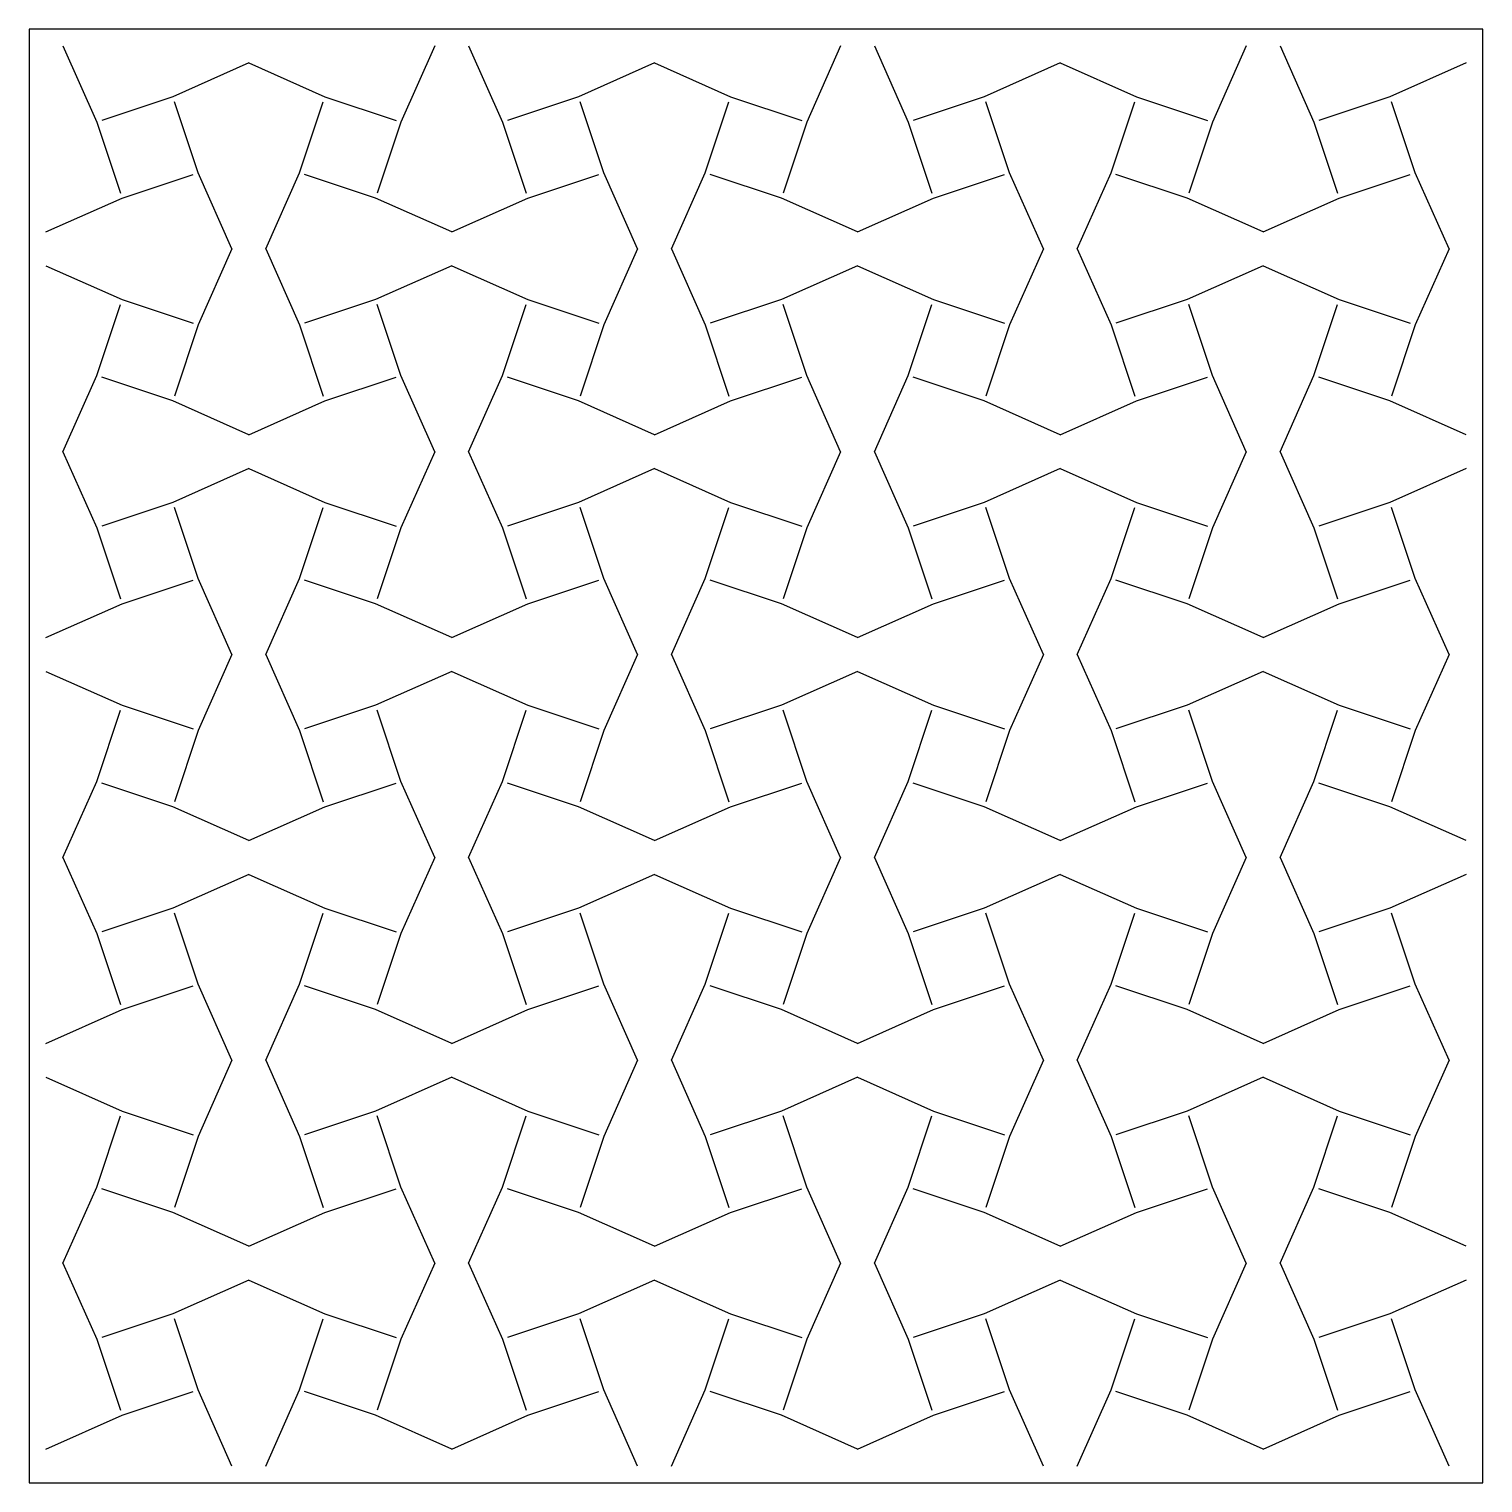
# Model space of a CAD drawing. Extents: x -10 to 850, y -10 to 850.
import ezdxf

# ---------------------------------------------------------------- set-up
doc = ezdxf.new("R2010")
doc.units = 0

msp = doc.modelspace()

# ---------------------------------------------------------------- linework, layer by layer
at = {"color": 7}
for p, q in [((10, 840), (30, 795)), ((230, 840), (210, 795)), ((250, 840), (270, 795)), ((470, 840), (450, 795)), ((490, 840), (510, 795)), ((710, 840), (690, 795)), ((730, 840), (750, 795)), ((120, 830), (75, 810)), ((120, 830), (165, 810)), ((360, 830), (315, 810)), ((360, 830), (405, 810)), ((600, 830), (555, 810)), ((600, 830), (645, 810)), ((840, 830), (795, 810)), ((75, 810), (32.94, 795.98)), ((165, 810), (207.06, 795.98)), ((315, 810), (272.94, 795.98)), ((405, 810), (447.06, 795.98)), ((555, 810), (512.94, 795.98)), ((645, 810), (687.06, 795.98)), ((795, 810), (752.94, 795.98)), ((90, 765), (75.98, 807.06)), ((150, 765), (164.02, 807.06)), ((330, 765), (315.98, 807.06)), ((390, 765), (404.02, 807.06)), ((570, 765), (555.98, 807.06)), ((630, 765), (644.02, 807.06)), ((810, 765), (795.98, 807.06)), ((30, 795), (44.02, 752.94)), ((210, 795), (195.98, 752.94)), ((270, 795), (284.02, 752.94)), ((450, 795), (435.98, 752.94)), ((510, 795), (524.02, 752.94)), ((690, 795), (675.98, 752.94)), ((750, 795), (764.02, 752.94)), ((45, 750), (87.06, 764.02)), ((110, 720), (90, 765)), ((130, 720), (150, 765)), ((195, 750), (152.94, 764.02)), ((285, 750), (327.06, 764.02)), ((350, 720), (330, 765)), ((370, 720), (390, 765)), ((435, 750), (392.94, 764.02)), ((525, 750), (567.06, 764.02)), ((590, 720), (570, 765)), ((610, 720), (630, 765)), ((675, 750), (632.94, 764.02)), ((765, 750), (807.06, 764.02)), ((830, 720), (810, 765)), ((0, 730), (45, 750)), ((240, 730), (195, 750)), ((240, 730), (285, 750)), ((480, 730), (435, 750)), ((480, 730), (525, 750)), ((720, 730), (675, 750)), ((720, 730), (765, 750)), ((110, 720), (90, 675)), ((130, 720), (150, 675)), ((350, 720), (330, 675)), ((370, 720), (390, 675)), ((590, 720), (570, 675)), ((610, 720), (630, 675)), ((830, 720), (810, 675)), ((0, 710), (45, 690)), ((240, 710), (195, 690)), ((240, 710), (285, 690)), ((480, 710), (435, 690)), ((480, 710), (525, 690)), ((720, 710), (675, 690)), ((720, 710), (765, 690)), ((45, 690), (87.06, 675.98)), ((195, 690), (152.94, 675.98)), ((285, 690), (327.06, 675.98)), ((435, 690), (392.94, 675.98)), ((525, 690), (567.06, 675.98)), ((675, 690), (632.94, 675.98)), ((765, 690), (807.06, 675.98)), ((30, 645), (44.02, 687.06)), ((210, 645), (195.98, 687.06)), ((270, 645), (284.02, 687.06)), ((450, 645), (435.98, 687.06)), ((510, 645), (524.02, 687.06)), ((690, 645), (675.98, 687.06)), ((750, 645), (764.02, 687.06)), ((90, 675), (75.98, 632.94)), ((150, 675), (164.02, 632.94)), ((330, 675), (315.98, 632.94)), ((390, 675), (404.02, 632.94)), ((570, 675), (555.98, 632.94)), ((630, 675), (644.02, 632.94)), ((810, 675), (795.98, 632.94)), ((10, 600), (30, 645)), ((230, 600), (210, 645)), ((250, 600), (270, 645)), ((470, 600), (450, 645)), ((490, 600), (510, 645)), ((710, 600), (690, 645)), ((730, 600), (750, 645)), ((75, 630), (32.94, 644.02)), ((165, 630), (207.06, 644.02)), ((315, 630), (272.94, 644.02)), ((405, 630), (447.06, 644.02)), ((555, 630), (512.94, 644.02)), ((645, 630), (687.06, 644.02)), ((795, 630), (752.94, 644.02)), ((120, 610), (75, 630)), ((120, 610), (165, 630)), ((360, 610), (315, 630)), ((360, 610), (405, 630)), ((600, 610), (555, 630)), ((600, 610), (645, 630)), ((840, 610), (795, 630)), ((10, 600), (30, 555)), ((230, 600), (210, 555)), ((250, 600), (270, 555)), ((470, 600), (450, 555)), ((490, 600), (510, 555)), ((710, 600), (690, 555)), ((730, 600), (750, 555)), ((120, 590), (75, 570)), ((120, 590), (165, 570)), ((360, 590), (315, 570)), ((360, 590), (405, 570)), ((600, 590), (555, 570)), ((600, 590), (645, 570)), ((840, 590), (795, 570)), ((75, 570), (32.94, 555.98)), ((165, 570), (207.06, 555.98)), ((315, 570), (272.94, 555.98)), ((405, 570), (447.06, 555.98)), ((555, 570), (512.94, 555.98)), ((645, 570), (687.06, 555.98)), ((795, 570), (752.94, 555.98)), ((90, 525), (75.98, 567.06)), ((150, 525), (164.02, 567.06)), ((330, 525), (315.98, 567.06)), ((390, 525), (404.02, 567.06)), ((570, 525), (555.98, 567.06)), ((630, 525), (644.02, 567.06)), ((810, 525), (795.98, 567.06)), ((30, 555), (44.02, 512.94)), ((210, 555), (195.98, 512.94)), ((270, 555), (284.02, 512.94)), ((450, 555), (435.98, 512.94)), ((510, 555), (524.02, 512.94)), ((690, 555), (675.98, 512.94)), ((750, 555), (764.02, 512.94)), ((110, 480), (90, 525)), ((130, 480), (150, 525)), ((350, 480), (330, 525)), ((370, 480), (390, 525)), ((590, 480), (570, 525)), ((610, 480), (630, 525)), ((830, 480), (810, 525)), ((45, 510), (87.06, 524.02)), ((195, 510), (152.94, 524.02)), ((285, 510), (327.06, 524.02)), ((435, 510), (392.94, 524.02)), ((525, 510), (567.06, 524.02)), ((675, 510), (632.94, 524.02)), ((765, 510), (807.06, 524.02)), ((0, 490), (45, 510)), ((240, 490), (195, 510)), ((240, 490), (285, 510)), ((480, 490), (435, 510)), ((480, 490), (525, 510)), ((720, 490), (675, 510)), ((720, 490), (765, 510)), ((110, 480), (90, 435)), ((130, 480), (150, 435)), ((350, 480), (330, 435)), ((370, 480), (390, 435)), ((590, 480), (570, 435)), ((610, 480), (630, 435)), ((830, 480), (810, 435)), ((0, 470), (45, 450)), ((240, 470), (195, 450)), ((240, 470), (285, 450)), ((480, 470), (435, 450)), ((480, 470), (525, 450)), ((720, 470), (675, 450)), ((720, 470), (765, 450)), ((45, 450), (87.06, 435.98)), ((195, 450), (152.94, 435.98)), ((285, 450), (327.06, 435.98)), ((435, 450), (392.94, 435.98)), ((525, 450), (567.06, 435.98)), ((675, 450), (632.94, 435.98)), ((765, 450), (807.06, 435.98)), ((30, 405), (44.02, 447.06)), ((210, 405), (195.98, 447.06)), ((270, 405), (284.02, 447.06)), ((450, 405), (435.98, 447.06)), ((510, 405), (524.02, 447.06)), ((690, 405), (675.98, 447.06)), ((750, 405), (764.02, 447.06)), ((90, 435), (75.98, 392.94)), ((150, 435), (164.02, 392.94)), ((330, 435), (315.98, 392.94)), ((390, 435), (404.02, 392.94)), ((570, 435), (555.98, 392.94)), ((630, 435), (644.02, 392.94)), ((810, 435), (795.98, 392.94)), ((10, 360), (30, 405)), ((230, 360), (210, 405)), ((250, 360), (270, 405)), ((470, 360), (450, 405)), ((490, 360), (510, 405)), ((710, 360), (690, 405)), ((730, 360), (750, 405)), ((75, 390), (32.94, 404.02)), ((165, 390), (207.06, 404.02)), ((315, 390), (272.94, 404.02)), ((405, 390), (447.06, 404.02)), ((555, 390), (512.94, 404.02)), ((645, 390), (687.06, 404.02)), ((795, 390), (752.94, 404.02)), ((120, 370), (75, 390)), ((120, 370), (165, 390)), ((360, 370), (315, 390)), ((360, 370), (405, 390)), ((600, 370), (555, 390)), ((600, 370), (645, 390)), ((840, 370), (795, 390)), ((10, 360), (30, 315)), ((230, 360), (210, 315)), ((250, 360), (270, 315)), ((470, 360), (450, 315)), ((490, 360), (510, 315)), ((710, 360), (690, 315)), ((730, 360), (750, 315)), ((120, 350), (75, 330)), ((120, 350), (165, 330)), ((360, 350), (315, 330)), ((360, 350), (405, 330)), ((600, 350), (555, 330)), ((600, 350), (645, 330)), ((840, 350), (795, 330)), ((75, 330), (32.94, 315.98)), ((90, 285), (75.98, 327.06)), ((150, 285), (164.02, 327.06)), ((165, 330), (207.06, 315.98)), ((315, 330), (272.94, 315.98)), ((330, 285), (315.98, 327.06)), ((390, 285), (404.02, 327.06)), ((405, 330), (447.06, 315.98)), ((555, 330), (512.94, 315.98)), ((570, 285), (555.98, 327.06)), ((630, 285), (644.02, 327.06)), ((645, 330), (687.06, 315.98)), ((795, 330), (752.94, 315.98)), ((810, 285), (795.98, 327.06)), ((30, 315), (44.02, 272.94)), ((210, 315), (195.98, 272.94)), ((270, 315), (284.02, 272.94)), ((450, 315), (435.98, 272.94)), ((510, 315), (524.02, 272.94)), ((690, 315), (675.98, 272.94)), ((750, 315), (764.02, 272.94)), ((45, 270), (87.06, 284.02)), ((110, 240), (90, 285)), ((130, 240), (150, 285)), ((195, 270), (152.94, 284.02)), ((285, 270), (327.06, 284.02)), ((350, 240), (330, 285)), ((370, 240), (390, 285)), ((435, 270), (392.94, 284.02)), ((525, 270), (567.06, 284.02)), ((590, 240), (570, 285)), ((610, 240), (630, 285)), ((675, 270), (632.94, 284.02)), ((765, 270), (807.06, 284.02)), ((830, 240), (810, 285)), ((0, 250), (45, 270)), ((240, 250), (195, 270)), ((240, 250), (285, 270)), ((480, 250), (435, 270)), ((480, 250), (525, 270)), ((720, 250), (675, 270)), ((720, 250), (765, 270)), ((110, 240), (90, 195)), ((130, 240), (150, 195)), ((350, 240), (330, 195)), ((370, 240), (390, 195)), ((590, 240), (570, 195)), ((610, 240), (630, 195)), ((830, 240), (810, 195)), ((0, 230), (45, 210)), ((240, 230), (195, 210)), ((240, 230), (285, 210)), ((480, 230), (435, 210)), ((480, 230), (525, 210)), ((720, 230), (675, 210)), ((720, 230), (765, 210)), ((30, 165), (44.02, 207.06)), ((45, 210), (87.06, 195.98)), ((195, 210), (152.94, 195.98)), ((210, 165), (195.98, 207.06)), ((270, 165), (284.02, 207.06)), ((285, 210), (327.06, 195.98)), ((435, 210), (392.94, 195.98)), ((450, 165), (435.98, 207.06)), ((510, 165), (524.02, 207.06)), ((525, 210), (567.06, 195.98)), ((675, 210), (632.94, 195.98)), ((690, 165), (675.98, 207.06)), ((750, 165), (764.02, 207.06)), ((765, 210), (807.06, 195.98)), ((90, 195), (75.98, 152.94)), ((150, 195), (164.02, 152.94)), ((330, 195), (315.98, 152.94)), ((390, 195), (404.02, 152.94)), ((570, 195), (555.98, 152.94)), ((630, 195), (644.02, 152.94)), ((810, 195), (795.98, 152.94)), ((10, 120), (30, 165)), ((75, 150), (32.94, 164.02)), ((165, 150), (207.06, 164.02)), ((230, 120), (210, 165)), ((250, 120), (270, 165)), ((315, 150), (272.94, 164.02)), ((405, 150), (447.06, 164.02)), ((470, 120), (450, 165)), ((490, 120), (510, 165)), ((555, 150), (512.94, 164.02)), ((645, 150), (687.06, 164.02)), ((710, 120), (690, 165)), ((730, 120), (750, 165)), ((795, 150), (752.94, 164.02)), ((120, 130), (75, 150)), ((120, 130), (165, 150)), ((360, 130), (315, 150)), ((360, 130), (405, 150)), ((600, 130), (555, 150)), ((600, 130), (645, 150)), ((840, 130), (795, 150)), ((10, 120), (30, 75)), ((230, 120), (210, 75)), ((250, 120), (270, 75)), ((470, 120), (450, 75)), ((490, 120), (510, 75)), ((710, 120), (690, 75)), ((730, 120), (750, 75)), ((120, 110), (75, 90)), ((120, 110), (165, 90)), ((360, 110), (315, 90)), ((360, 110), (405, 90)), ((600, 110), (555, 90)), ((600, 110), (645, 90)), ((840, 110), (795, 90)), ((75, 90), (32.94, 75.98)), ((90, 45), (75.98, 87.06)), ((150, 45), (164.02, 87.06)), ((165, 90), (207.06, 75.98)), ((315, 90), (272.94, 75.98)), ((330, 45), (315.98, 87.06)), ((390, 45), (404.02, 87.06)), ((405, 90), (447.06, 75.98)), ((555, 90), (512.94, 75.98)), ((570, 45), (555.98, 87.06)), ((630, 45), (644.02, 87.06)), ((645, 90), (687.06, 75.98)), ((795, 90), (752.94, 75.98)), ((810, 45), (795.98, 87.06)), ((30, 75), (44.02, 32.94)), ((210, 75), (195.98, 32.94)), ((270, 75), (284.02, 32.94)), ((450, 75), (435.98, 32.94)), ((510, 75), (524.02, 32.94)), ((690, 75), (675.98, 32.94)), ((750, 75), (764.02, 32.94)), ((45, 30), (87.06, 44.02)), ((110, 0), (90, 45)), ((130, 0), (150, 45)), ((195, 30), (152.94, 44.02)), ((285, 30), (327.06, 44.02)), ((350, 0), (330, 45)), ((370, 0), (390, 45)), ((435, 30), (392.94, 44.02)), ((525, 30), (567.06, 44.02)), ((590, 0), (570, 45)), ((610, 0), (630, 45)), ((675, 30), (632.94, 44.02)), ((765, 30), (807.06, 44.02)), ((830, 0), (810, 45)), ((0, 10), (45, 30)), ((240, 10), (195, 30)), ((240, 10), (285, 30)), ((480, 10), (435, 30)), ((480, 10), (525, 30)), ((720, 10), (675, 30)), ((720, 10), (765, 30))]:
    msp.add_line(p, q, dxfattribs=at)
msp.add_polyline3d([(-10, -10, 0), (850, -10, 0), (850, 850, 0), (-10, 850, 0)], close=True)

doc.saveas('drawing.dxf')
